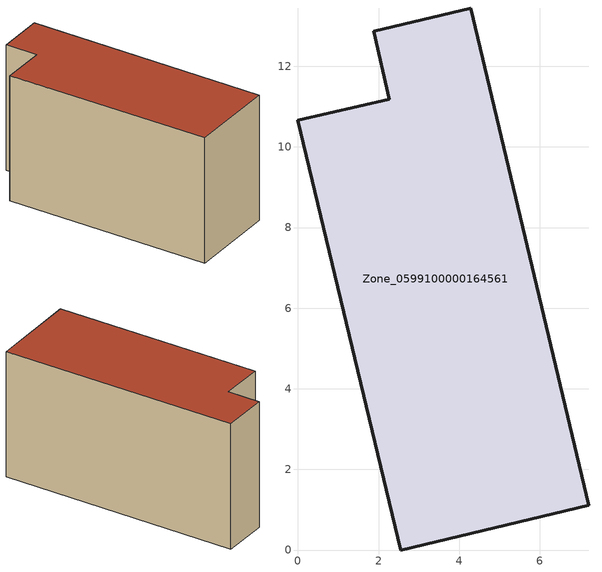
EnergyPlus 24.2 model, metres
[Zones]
Zone_0599100000164561
 floor ground (C_G): 7.21,1.11 2.55,0 0,10.66 2.27,11.19 1.88,12.87 4.29,13.45 z0
 wall outside (C_F): 2.55,0 7.21,1.11 4.29,13.45 1.88,12.87 2.27,11.19 0,10.66 2.55,0 z0:6.86
 roof outside (C_R): 0,10.66 2.55,0 7.21,1.11 4.29,13.45 1.88,12.87 2.27,11.19 z6.86
[BUILDING]
Pand.0599100000164561: North Axis=0; Terrain=City; Loads Convergence Tolerance Value=0.04; Temperature Convergence Tolerance Value=0.4; Solar Distribution=FullExterior; Maximum Number of Warmup Days=25; Minimum Number of Warmup Days=1
[Site:Location]
Rotterdam.The.Hague.AP_ZH_NLD Design_Conditions: Latitude=51.96; Longitude=4.45; Time Zone=1; Elevation=-4.5
[SITE:GROUNDTEMPERATURE:BUILDINGSURFACE]
18, 18, 18, 18, 18, 18, 18, 18, 18, 18, 18, 18
[MATERIAL] Thermal Absorptance=0.9; Solar Absorptance=0.7; Visible Absorptance=0.7
Name | Roughness | Thickness | Conductivity | Density | Specific Heat
G.TI.1992-2005 | MediumSmooth | 0.15 | 0.06 | 540 | 1210
F.TI.1992-2005 | Rough | 0.3 | 0.12 | 1920 | 840
R.TI.1992-2005 | MediumRough | 0.2 | 0.08 | 1500 | 1000
[CONSTRUCTION]
C_G: G.TI.1992-2005
C_F: F.TI.1992-2005
C_R: R.TI.1992-2005
[ZONE]
Zone_0599100000164561: Type=1; Multiplier=1; Ceiling Height=Autocalculate; Volume=Autocalculate; Floor Area=autocalculate; Part of Total Floor Area=Yes
[ZONEINFILTRATION:DESIGNFLOWRATE]
Infil_Zone_0599100000164561: Zone or ZoneList or Space or SpaceList=Zone_0599100000164561; Schedule=AlwaysOn; Design Flow Rate Calculation Method=Flow/Area; Flow Rate per Floor Area=0.0015; Constant Term Coefficient=1; Temperature Term Coefficient=0; Velocity Term Coefficient=0; Velocity Squared Term Coefficient=0
[HVACTEMPLATE:ZONE:IDEALLOADSAIRSYSTEM]
Zone_0599100000164561: Maximum Heating Supply Air Temperature=50; Minimum Cooling Supply Air Temperature=13; Maximum Heating Supply Air Humidity Ratio=0.0156; Minimum Cooling Supply Air Humidity Ratio=0.0077; Heating Limit=NoLimit; Cooling Limit=NoLimit; Dehumidification Control Type=ConstantSensibleHeatRatio; Cooling Sensible Heat Ratio=0.7; Dehumidification Setpoint=60; Humidification Control Type=None; Humidification Setpoint=30; Outdoor Air Method=None; Outdoor Air Flow Rate per Person=0.00944; Outdoor Air Flow Rate per Zone Floor Area=0; Outdoor Air Flow Rate per Zone=0; Demand Controlled Ventilation Type=None; Outdoor Air Economizer Type=NoEconomizer; Heat Recovery Type=None; Sensible Heat Recovery Effectiveness=0.7; Latent Heat Recovery Effectiveness=0.65
[ZONECONTROL:THERMOSTAT]
ThermostatControl_Zone_0599100000164561: Zone or ZoneList=Zone_0599100000164561; Control Type Schedule=DualSetpointControlType; Control 1=Thermostat_Zone_0599100000164561; Temperature Difference Between Cutout And Setpoint=0
[THERMOSTATSETPOINT:DUALSETPOINT]
Thermostat_Zone_0599100000164561: Heating Setpoint Temperature Schedule=HeatingSetpoint_Zone_0599100000164561; Cooling Setpoint Temperature Schedule=CoolingSetpoint_Zone_0599100000164561
[SCHEDULE:COMPACT]
HeatingSetpoint_Zone_0599100000164561: Through: 12/31, For: AllDays, Until: 24:00, 21
CoolingSetpoint_Zone_0599100000164561: Through: 12/31, For: AllDays, Until: 24:00, 24
DualSetpointControlType: Through: 12/31, For: AllDays, Until: 24:00, 4
AlwaysOn: Through: 12/31, For: AllDays, Until: 24:00, 1
